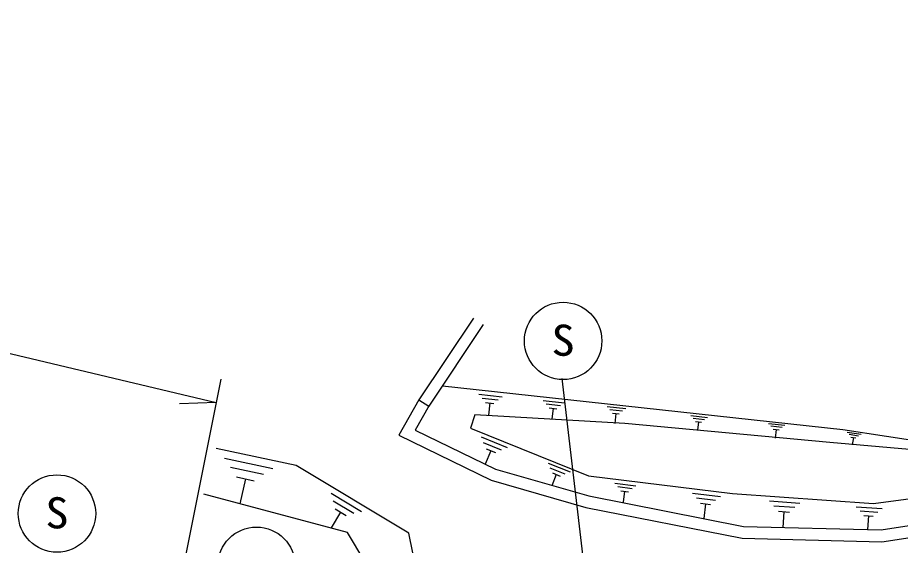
# Model space of a CAD drawing. Units: millimetres, scale not verified. Extents: x 40000 to 680000, y 20000 to 380000.
# Drawn here: x 141604 to 179037, y 312707 to 335093 of the extents above; entities that cross this region are included whole.
import ezdxf
from ezdxf.enums import TextEntityAlignment as Align

# ---------------------------------------------------------------- set-up
doc = ezdxf.new("R2010")
doc.units = ezdxf.units.MM
doc.header["$LTSCALE"] = 1000
doc.layers.add('M-BGD', color=7, linetype='Continuous', lineweight=25)
doc.styles.add('ＭＳ ゴシック', font='')
doc.styles.get('ＭＳ ゴシック').set_extended_font_data('MS Gothic')

msp = doc.modelspace()

# ---------------------------------------------------------------- linework, layer by layer
at = {"layer": 'M-BGD'}
for p, q in [((81024, 335093), (150029, 318773)), ((160933, 322351), (158623, 318886)), ((161349, 322074), (159039, 318609)), ((150227, 319753), (145801, 297777)), ((164677, 319783), (168769, 284920)), ((161161, 319119), (162155, 319011)), ((161979, 318869), (161303, 318943)), ((150029, 318773), (148473, 318709)), ((158623, 318886), (159039, 318609)), ((161445, 318766), (161803, 318727)), ((161624, 318747), (161567, 318230)), ((163893, 318856), (164788, 318758)), ((164629, 318631), (164021, 318697)), ((166600, 318595), (167396, 318508)), ((164148, 318538), (164470, 318503)), ((164309, 318521), (164259, 318056)), ((167254, 318395), (166714, 318453)), ((166827, 318312), (167113, 318281)), ((166970, 318297), (166925, 317883)), ((170156, 318210), (170852, 318134)), ((170728, 318035), (170255, 318087)), ((170354, 317963), (170605, 317936)), ((170480, 317949), (170440, 317588)), ((173448, 317879), (174144, 317804)), ((174020, 317704), (173547, 317756)), ((173646, 317632), (173897, 317605)), ((173772, 317619), (173732, 317257)), ((176780, 317514), (177373, 317423)), ((161258, 317304), (162369, 316851)), ((177263, 317343), (176860, 317404)), ((176940, 317295), (177154, 317262)), ((177047, 317279), (177000, 316970)), ((162119, 316745), (161363, 317053)), ((161669, 316722), (161433, 316144)), ((161469, 316803), (161869, 316640)), ((150374, 316405), (152428, 315967)), ((152029, 315708), (150632, 316007)), ((164105, 316196), (165031, 315819)), ((164823, 315731), (164193, 315988)), ((150891, 315608), (151630, 315450)), ((164448, 315711), (164251, 315230)), ((164281, 315779), (164614, 315644)), ((151260, 315529), (151032, 314461)), ((166932, 315344), (167826, 315235)), ((154905, 314914), (156191, 314142)), ((167666, 315110), (167058, 315183)), ((167184, 315023), (167505, 314984)), ((167344, 315004), (167288, 314539)), ((170222, 314919), (171413, 314774)), ((155862, 314060), (154987, 314585)), ((171200, 314607), (170390, 314705)), ((170557, 314491), (170986, 314439)), ((170772, 314465), (170697, 313846)), ((173482, 314596), (174779, 314502)), ((155301, 314117), (154900, 313448)), ((155070, 314256), (155533, 313978)), ((174556, 314310), (173674, 314373)), ((173867, 314151), (174334, 314117)), ((174100, 314134), (174052, 313460)), ((177169, 314346), (178266, 314266)), ((178078, 314104), (177332, 314157)), ((177495, 313969), (177890, 313941)), ((177692, 313955), (177651, 313384))]:
    msp.add_line(p, q, dxfattribs=at)
for points in [[(159614, 319471), (176604, 317624), (185857, 316205), (176049, 317068), (167351, 317870), (160997, 318240), (160812, 317685), (165809, 315650), (171916, 314909), (177899, 314478), (185734, 315526), (187584, 316143), (187708, 315671)], [(158623, 318886), (157769, 317380), (161686, 315472), (165703, 314317), (172331, 313011), (178256, 312861), (184784, 313865), (187696, 315171), (191261, 315020)], [(159058, 318640), (158467, 317596), (161866, 315940), (165821, 314803), (172386, 313510), (178224, 313362), (184641, 314349), (187599, 315675), (191282, 315520)], [(148626, 295286), (150483, 297668), (156746, 299415), (158427, 303601), (158460, 307161), (158822, 310095), (158196, 313226), (153417, 316093), (150022, 316818)], [(148072, 296491), (151538, 300074), (155263, 300800), (157141, 303634), (157108, 310721), (155592, 313259), (149495, 314874)]]:
    msp.add_lwpolyline(points, dxfattribs=at)
for centre in [(164736, 321379), (143271, 314057), (151733, 311841)]:
    msp.add_circle(centre, 1642, dxfattribs=at)

# ---------------------------------------------------------------- texts
at = {"layer": 'M-BGD', "style": 'ＭＳ ゴシック', "width": 1.1}
for p in [(164241, 320353), (142776, 313031)]:
    msp.add_text('S', height=1320, dxfattribs=at).set_placement(p, align=Align.BOTTOM_LEFT)

doc.saveas('drawing.dxf')
